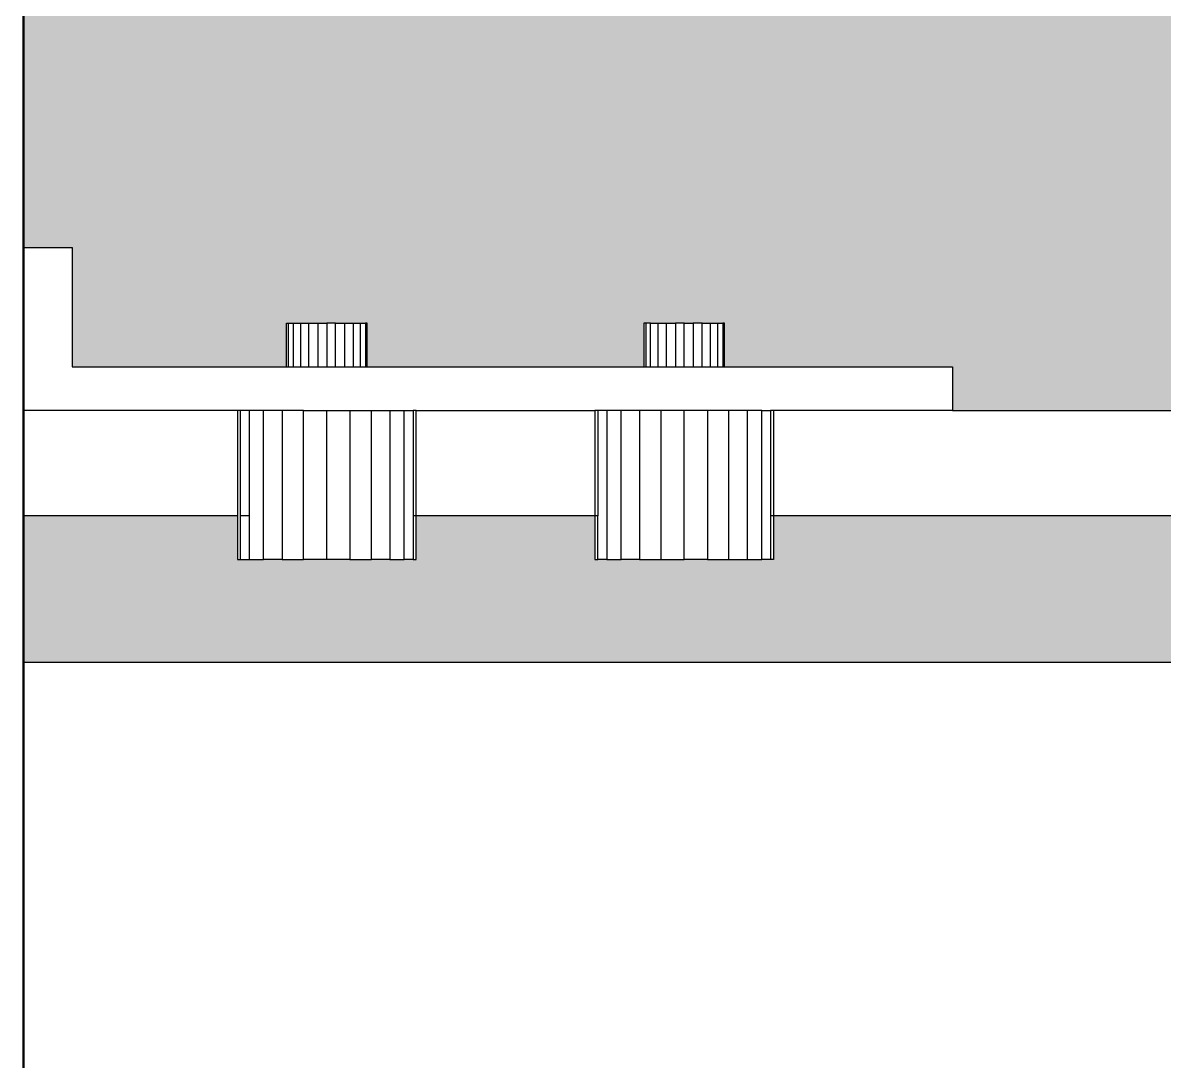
# Model space of a CAD drawing. Header units: millimetres. Extents: x 81693 to 98868, y 6565 to 11437.
# Drawn here: x 94706.07 to 94713.72, y 9782.05 to 9789 of the extents above; entities that cross this region are included whole.
import ezdxf

# ---------------------------------------------------------------- set-up
doc = ezdxf.new("R2010")
doc.units = ezdxf.units.MM
doc.layers.add('Hachuria - Moveis', color=1, linetype='Continuous')
doc.layers.add('Piso', color=55, linetype='Continuous')
for name, color, linetype, lineweight in [('Moveis', 1, 'Continuous', 9), ('Parede Baixa', 5, 'Continuous', 50), ('Pisos Externos', 15, 'Continuous', 9)]:
    doc.layers.add(name, color=color, linetype=linetype, lineweight=lineweight)

# ---------------------------------------------------------------- blocks, each defined once
blk = doc.blocks.new('o')
at = {"layer": 'Moveis', "invisible_edges": 3}
for points in [[(12557.158, 3261.745), (12558.924, 3282.315), (12557.417, 3261.792)], [(12557.158, 3261.745), (12558.924, 3282.315), (12557.417, 3261.792)], [(12557.158, 3261.745), (12558.924, 3282.315), (12557.417, 3261.792)], [(12557.158, 3261.745), (12558.924, 3282.315), (12557.417, 3261.792)], [(12557.158, 3261.745), (12558.924, 3282.315), (12557.417, 3261.792)], [(12557.417, 3261.792), (12558.924, 3282.315), (12557.992, 3261.88)], [(12557.417, 3261.792), (12558.924, 3282.315), (12557.992, 3261.88)], [(12557.417, 3261.792), (12558.924, 3282.315), (12557.992, 3261.88)], [(12557.417, 3261.792), (12558.924, 3282.315), (12557.992, 3261.88)], [(12557.417, 3261.792), (12558.924, 3282.315), (12557.992, 3261.88)], [(12557.992, 3261.88), (12558.924, 3282.315), (12558.553, 3261.939)], [(12557.992, 3261.88), (12558.924, 3282.315), (12558.553, 3261.939)], [(12557.992, 3261.88), (12558.924, 3282.315), (12558.553, 3261.939)], [(12557.992, 3261.88), (12558.924, 3282.315), (12558.553, 3261.939)], [(12557.992, 3261.88), (12558.924, 3282.315), (12558.553, 3261.939)], [(12555.278, 3261.52), (12556.649, 3280.686), (12555.285, 3261.548)], [(12555.278, 3261.52), (12556.649, 3280.686), (12555.285, 3261.548)], [(12555.278, 3261.52), (12556.649, 3280.686), (12555.285, 3261.548)], [(12555.278, 3261.52), (12556.649, 3280.686), (12555.285, 3261.548)], [(12555.278, 3261.52), (12556.649, 3280.686), (12555.285, 3261.548)], [(12555.285, 3261.548), (12556.649, 3280.686), (12555.411, 3262.04)], [(12555.285, 3261.548), (12556.649, 3280.686), (12555.411, 3262.04)], [(12555.285, 3261.548), (12556.649, 3280.686), (12555.411, 3262.04)], [(12555.285, 3261.548), (12556.649, 3280.686), (12555.411, 3262.04)], [(12555.285, 3261.548), (12556.649, 3280.686), (12555.411, 3262.04)], [(12555.411, 3262.04), (12556.649, 3280.686), (12555.454, 3262.209)], [(12555.411, 3262.04), (12556.649, 3280.686), (12555.454, 3262.209)], [(12555.411, 3262.04), (12556.649, 3280.686), (12555.454, 3262.209)], [(12555.411, 3262.04), (12556.649, 3280.686), (12555.454, 3262.209)], [(12555.411, 3262.04), (12556.649, 3280.686), (12555.454, 3262.209)], [(12555.454, 3262.209), (12556.649, 3280.686), (12555.502, 3262.331)], [(12555.454, 3262.209), (12556.649, 3280.686), (12555.502, 3262.331)], [(12555.454, 3262.209), (12556.649, 3280.686), (12555.502, 3262.331)], [(12555.454, 3262.209), (12556.649, 3280.686), (12555.502, 3262.331)], [(12555.454, 3262.209), (12556.649, 3280.686), (12555.502, 3262.331)], [(12555.502, 3262.331), (12556.649, 3280.686), (12555.581, 3262.436)], [(12555.502, 3262.331), (12556.649, 3280.686), (12555.581, 3262.436)], [(12555.502, 3262.331), (12556.649, 3280.686), (12555.581, 3262.436)], [(12555.502, 3262.331), (12556.649, 3280.686), (12555.581, 3262.436)], [(12555.502, 3262.331), (12556.649, 3280.686), (12555.581, 3262.436)], [(12555.581, 3262.436), (12556.649, 3280.686), (12555.684, 3262.518)], [(12555.581, 3262.436), (12556.649, 3280.686), (12555.684, 3262.518)], [(12555.581, 3262.436), (12556.649, 3280.686), (12555.684, 3262.518)], [(12555.581, 3262.436), (12556.649, 3280.686), (12555.684, 3262.518)], [(12555.581, 3262.436), (12556.649, 3280.686), (12555.684, 3262.518)], [(12555.684, 3262.518), (12556.649, 3280.686), (12555.804, 3262.57)], [(12555.684, 3262.518), (12556.649, 3280.686), (12555.804, 3262.57)], [(12555.684, 3262.518), (12556.649, 3280.686), (12555.804, 3262.57)], [(12555.684, 3262.518), (12556.649, 3280.686), (12555.804, 3262.57)], [(12555.684, 3262.518), (12556.649, 3280.686), (12555.804, 3262.57)], [(12555.804, 3262.57), (12556.649, 3280.686), (12555.933, 3262.589)], [(12555.804, 3262.57), (12556.649, 3280.686), (12555.933, 3262.589)], [(12555.804, 3262.57), (12556.649, 3280.686), (12555.933, 3262.589)], [(12555.804, 3262.57), (12556.649, 3280.686), (12555.933, 3262.589)], [(12555.804, 3262.57), (12556.649, 3280.686), (12555.933, 3262.589)], [(12555.933, 3262.589), (12556.649, 3280.686), (12556.063, 3262.574)], [(12555.933, 3262.589), (12556.649, 3280.686), (12556.063, 3262.574)], [(12555.933, 3262.589), (12556.649, 3280.686), (12556.063, 3262.574)], [(12555.933, 3262.589), (12556.649, 3280.686), (12556.063, 3262.574)], [(12555.933, 3262.589), (12556.649, 3280.686), (12556.063, 3262.574)], [(12556.063, 3262.574), (12556.649, 3280.686), (12556.184, 3262.525)], [(12556.063, 3262.574), (12556.649, 3280.686), (12556.184, 3262.525)], [(12556.063, 3262.574), (12556.649, 3280.686), (12556.184, 3262.525)], [(12556.063, 3262.574), (12556.649, 3280.686), (12556.184, 3262.525)], [(12556.063, 3262.574), (12556.649, 3280.686), (12556.184, 3262.525)], [(12556.184, 3262.525), (12556.649, 3280.686), (12556.288, 3262.446)], [(12556.184, 3262.525), (12556.649, 3280.686), (12556.288, 3262.446)], [(12556.184, 3262.525), (12556.649, 3280.686), (12556.288, 3262.446)], [(12556.184, 3262.525), (12556.649, 3280.686), (12556.288, 3262.446)], [(12556.184, 3262.525), (12556.649, 3280.686), (12556.288, 3262.446)], [(12556.288, 3262.446), (12556.649, 3280.686), (12556.369, 3262.343)], [(12556.288, 3262.446), (12556.649, 3280.686), (12556.369, 3262.343)], [(12556.288, 3262.446), (12556.649, 3280.686), (12556.369, 3262.343)], [(12556.288, 3262.446), (12556.649, 3280.686), (12556.369, 3262.343)], [(12556.288, 3262.446), (12556.649, 3280.686), (12556.369, 3262.343)], [(12556.369, 3262.343), (12556.649, 3280.686), (12556.42, 3262.222)], [(12556.369, 3262.343), (12556.649, 3280.686), (12556.42, 3262.222)], [(12556.369, 3262.343), (12556.649, 3280.686), (12556.42, 3262.222)], [(12556.369, 3262.343), (12556.649, 3280.686), (12556.42, 3262.222)], [(12556.369, 3262.343), (12556.649, 3280.686), (12556.42, 3262.222)], [(12556.42, 3262.222), (12556.649, 3280.686), (12556.438, 3262.092)], [(12556.42, 3262.222), (12556.649, 3280.686), (12556.438, 3262.092)], [(12556.42, 3262.222), (12556.649, 3280.686), (12556.438, 3262.092)], [(12556.42, 3262.222), (12556.649, 3280.686), (12556.438, 3262.092)], [(12556.42, 3262.222), (12556.649, 3280.686), (12556.438, 3262.092)], [(12556.712, 3261.654), (12556.724, 3280.686), (12556.916, 3261.698)], [(12556.712, 3261.654), (12556.724, 3280.686), (12556.916, 3261.698)], [(12556.712, 3261.654), (12556.724, 3280.686), (12556.916, 3261.698)], [(12556.712, 3261.654), (12556.724, 3280.686), (12556.916, 3261.698)], [(12556.712, 3261.654), (12556.724, 3280.686), (12556.916, 3261.698)], [(12556.916, 3261.698), (12556.917, 3280.701), (12557.158, 3261.745)], [(12556.916, 3261.698), (12556.917, 3280.701), (12557.158, 3261.745)], [(12556.916, 3261.698), (12556.917, 3280.701), (12557.158, 3261.745)], [(12556.916, 3261.698), (12556.917, 3280.701), (12557.158, 3261.745)], [(12556.916, 3261.698), (12556.917, 3280.701), (12557.158, 3261.745)], [(12552.041, 3261.52), (12552.091, 3279.468), (12555.278, 3261.52)], [(12552.041, 3261.52), (12552.091, 3279.468), (12555.278, 3261.52)], [(12552.041, 3261.52), (12552.091, 3279.468), (12555.278, 3261.52)], [(12552.041, 3261.52), (12552.091, 3279.468), (12555.278, 3261.52)], [(12552.041, 3261.52), (12552.091, 3279.468), (12555.278, 3261.52)]]:
    blk.add_3dface(points, dxfattribs=at)

msp = doc.modelspace()

# ---------------------------------------------------------------- hatches: boundary and pattern name
at = {"layer": 'Piso'}
h = msp.add_hatch(dxfattribs=at)
h.set_pattern_fill('ANSI37', color=256, scale=13.333333, angle=45)
h.set_pattern_definition([(90, (41725.17, 5949.27), (-42.333333, 2e-14), []), (180, (41725.17, 5949.27), (-2e-14, -42.333333), [])])
h.paths.add_polyline_path([(94806.0791, 9784.7209), (94706.0791, 9784.7209), (94706.0791, 9763.3876), (94706.7275, 9763.1513), (94706.7894, 9763.078), (94706.8129, 9763.0089), (94706.8129, 9762.3648), (94706.8129, 9760.1663), (94708.066, 9760.1663), (94708.2059, 9760.061), (94708.3537, 9759.9723), (94708.5091, 9759.9004), (94708.672, 9759.8447), (94708.8427, 9759.8058), (94708.9513, 9759.7842), (94709.0583, 9759.7574), (94709.1637, 9759.7254), (94709.2675, 9759.688), (94709.3697, 9759.6454), (94709.3697, 9759.9242), (94711.2791, 9759.9242), (94711.2791, 9759.3876), (94724.7202, 9759.3876), (94724.7202, 9765.3741), (94739.3307, 9765.3741), (94739.3307, 9750.7344), (94724.7202, 9750.7344), (94724.7202, 9756.7209), (94711.2791, 9756.7209), (94711.2791, 9756.1842), (94709.3697, 9756.1842), (94709.3697, 9756.4631), (94709.2675, 9756.4205), (94709.1637, 9756.3831), (94709.0583, 9756.3511), (94708.9513, 9756.3243), (94708.8427, 9756.3027), (94708.672, 9756.2638), (94708.509, 9756.208), (94708.3536, 9756.1359), (94708.2059, 9756.0475), (94708.066, 9755.9422), (94706.8129, 9755.9422), (94706.8129, 9753.7437), (94706.8129, 9753.0795), (94706.7654, 9752.9961), (94706.7086, 9752.9503), (94706.0791, 9752.7209), (94706.0791, 9731.3876), (94806.0791, 9731.3876)])
at = {"layer": 'Pisos Externos'}
h = msp.add_hatch(dxfattribs=at)
h.set_pattern_fill('AR-SAND', color=256, scale=0.033333, angle=135)
h.set_pattern_definition([(172.5, (41725.1694, 5949.2691), (-1.115844964, -1.191271162), [0, -1.286933333, 0, -1.439333333, 0, -1.375833333]), (142.5, (41725.1694, 5949.2691), (-2.749109504, -0.63003643), [0, -0.694266667, 0, -1.159933333, 0, -0.4445]), (102.5, (41725.9058, 5948.5327), (-1.867774373, 1.86099942), [0, -0.423333333, 0, -1.524, 0, -1.989666667]), (92.5, (41725.9058, 5948.5327), (-2.32516927, 1.27427036), [0, -0.211666667, 0, -0.999066667, 0, -1.143])])
h.paths.add_polyline_path([(94806.0791, 9791.3876), (94706.0791, 9791.3876), (94706.0791, 9787.4992), (94706.4053, 9787.4992), (94706.4053, 9786.6993), (94707.8389, 9786.6993), (94707.8389, 9786.9925), (94707.9324, 9786.9925), (94708.0498, 9786.9925), (94708.109, 9786.9925), (94708.2281, 9786.9925), (94708.3345, 9786.9925), (94708.3675, 9786.9925), (94708.3791, 9786.9925), (94708.3791, 9786.6993), (94710.2328, 9786.6993), (94710.2328, 9786.9925), (94710.2445, 9786.9925), (94710.2774, 9786.9925), (94710.3263, 9786.9925), (94710.4437, 9786.9925), (94710.503, 9786.9925), (94710.622, 9786.9925), (94710.7285, 9786.9925), (94710.7615, 9786.9925), (94710.7731, 9786.9925), (94710.7731, 9786.6993), (94712.2985, 9786.6993), (94712.2985, 9786.406), (94765.7538, 9786.4061), (94765.7538, 9785.7024), (94711.1015, 9785.7024), (94711.1015, 9785.409), (94710.9262, 9785.409), (94710.8022, 9785.409), (94710.6579, 9785.409), (94710.503, 9785.409), (94710.3481, 9785.409), (94710.2037, 9785.409), (94710.0798, 9785.409), (94709.9847, 9785.409), (94709.9249, 9785.409), (94709.9045, 9785.409), (94709.9045, 9785.7024), (94708.7075, 9785.7024), (94708.7075, 9785.409), (94708.5322, 9785.409), (94708.4082, 9785.409), (94708.2639, 9785.409), (94708.109, 9785.409), (94707.9541, 9785.409), (94707.8098, 9785.409), (94707.6858, 9785.409), (94707.5907, 9785.409), (94707.5309, 9785.409), (94707.5105, 9785.409), (94707.5105, 9785.7024), (94706.0791, 9785.7024), (94706.0791, 9784.7209), (94806.0791, 9784.7209), (94806.0791, 9787.0062), (94763.7378, 9787.0062), (94763.7378, 9787.7099), (94806.0791, 9787.7099)])
h.paths.add_polyline_path([(94797.7458, 9911.3876), (94744.4125, 9911.3876), (94744.4125, 9906.7209), (94797.7458, 9906.7209)])

# ---------------------------------------------------------------- linework, layer by layer
at = {"layer": 'Hachuria - Moveis'}
for p, q in [((94707.9324, 9786.9925), (94707.9899, 9786.9925)), ((94710.3263, 9786.9925), (94710.3839, 9786.9925)), ((94710.503, 9786.9925), (94710.5622, 9786.9925)), ((94710.622, 9786.9925), (94710.6796, 9786.9925)), ((94708.3345, 9786.6993), (94708.3675, 9786.6993)), ((94710.7285, 9786.6993), (94710.7615, 9786.6993)), ((94707.8098, 9786.406), (94707.6858, 9786.406)), ((94708.7075, 9786.406), (94708.6871, 9786.406)), ((94709.9249, 9786.406), (94709.9045, 9786.406)), ((94710.2037, 9786.406), (94710.0798, 9786.406)), ((94710.6579, 9786.406), (94710.503, 9786.406)), ((94711.0213, 9786.406), (94710.9262, 9786.406)), ((94711.1015, 9786.406), (94711.0811, 9786.406)), ((94707.5105, 9785.7024), (94706.0805, 9785.7024)), ((94707.5907, 9785.7024), (94707.5309, 9785.7024)), ((94708.109, 9785.409), (94707.9541, 9785.409)), ((94708.5322, 9785.409), (94708.4082, 9785.409)), ((94708.6871, 9785.409), (94708.6273, 9785.409))]:
    msp.add_line(p, q, dxfattribs=at)
for points in [[(94706.0791, 9787.4992), (94706.4053, 9787.4992), (94706.4053, 9786.6993), (94707.8389, 9786.6993), (94707.8505, 9786.6993)], [(94707.8389, 9786.6993), (94707.8389, 9786.9925), (94707.8505, 9786.9925), (94707.8835, 9786.9925), (94707.8835, 9786.6993)], [(94707.8505, 9786.9925), (94707.8505, 9786.6993), (94707.8835, 9786.6993), (94707.9324, 9786.6993), (94707.9899, 9786.6993), (94708.0498, 9786.6993), (94708.109, 9786.6993), (94708.1682, 9786.6993), (94708.1682, 9786.9925), (94708.109, 9786.9925)], [(94707.8835, 9786.9925), (94707.9324, 9786.9925), (94707.9324, 9786.6993)], [(94707.9899, 9786.6993), (94707.9899, 9786.9925), (94708.0498, 9786.9925), (94708.0498, 9786.6993)], [(94708.0498, 9786.9925), (94708.109, 9786.9925), (94708.109, 9786.6993)], [(94708.1682, 9786.6993), (94708.2281, 9786.6993), (94708.2856, 9786.6993), (94708.3345, 9786.6993), (94708.3345, 9786.9925)], [(94708.1682, 9786.9925), (94708.2281, 9786.9925), (94708.2281, 9786.6993)], [(94708.2281, 9786.9925), (94708.2856, 9786.9925), (94708.2856, 9786.6993)], [(94708.2856, 9786.9925), (94708.3345, 9786.9925), (94708.3675, 9786.9925), (94708.3675, 9786.6993), (94708.3791, 9786.6993), (94710.2328, 9786.6993), (94710.2445, 9786.6993), (94710.2774, 9786.6993), (94710.2774, 9786.9925), (94710.2445, 9786.9925), (94710.2445, 9786.6993)], [(94708.3791, 9786.6993), (94708.3791, 9786.9925), (94708.3675, 9786.9925)], [(94710.2445, 9786.9925), (94710.2328, 9786.9925), (94710.2328, 9786.6993)], [(94710.2774, 9786.6993), (94710.3263, 9786.6993), (94710.3839, 9786.6993), (94710.4437, 9786.6993), (94710.503, 9786.6993), (94710.503, 9786.9925), (94710.4437, 9786.9925)], [(94710.2774, 9786.9925), (94710.3263, 9786.9925), (94710.3263, 9786.6993)], [(94710.3839, 9786.6993), (94710.3839, 9786.9925), (94710.4437, 9786.9925), (94710.4437, 9786.6993)], [(94710.503, 9786.6993), (94710.5622, 9786.6993), (94710.622, 9786.6993), (94710.6796, 9786.6993), (94710.6796, 9786.9925), (94710.7285, 9786.9925)], [(94710.622, 9786.6993), (94710.622, 9786.9925), (94710.5622, 9786.9925), (94710.5622, 9786.6993)], [(94710.6796, 9786.6993), (94710.7285, 9786.6993), (94710.7285, 9786.9925), (94710.7615, 9786.9925)], [(94710.7731, 9786.6993), (94712.2985, 9786.6993), (94712.2985, 9786.406), (94711.1015, 9786.406), (94711.1015, 9785.7024), (94711.1015, 9785.409), (94711.0811, 9785.409)], [(94707.5105, 9786.406), (94707.5105, 9785.7024), (94707.5105, 9785.409), (94707.5309, 9785.409), (94707.5309, 9785.7024), (94707.5309, 9786.406), (94707.5105, 9786.406), (94706.0805, 9786.4061)], [(94707.5309, 9785.409), (94707.5907, 9785.409), (94707.5907, 9785.7024), (94707.5907, 9786.406), (94707.5309, 9786.406)], [(94707.5907, 9785.409), (94707.6858, 9785.409), (94707.6858, 9786.406), (94707.5907, 9786.406)], [(94707.9541, 9786.406), (94707.8098, 9786.406), (94707.8098, 9785.409), (94707.6858, 9785.409)], [(94707.8098, 9785.409), (94707.9541, 9785.409), (94707.9541, 9786.406), (94708.109, 9786.406), (94708.2639, 9786.406), (94708.4082, 9786.406), (94708.5322, 9786.406), (94708.6273, 9786.406), (94708.6871, 9786.406), (94708.6871, 9785.7024), (94708.6871, 9785.409), (94708.7075, 9785.409), (94708.7075, 9785.7024), (94708.7075, 9786.406), (94709.9045, 9786.406), (94709.9045, 9785.7024), (94709.9045, 9785.409), (94709.9249, 9785.409), (94709.9249, 9785.7024)], [(94708.2639, 9785.409), (94708.109, 9785.409), (94708.109, 9786.406)], [(94708.2639, 9786.406), (94708.2639, 9785.409), (94708.4082, 9785.409), (94708.4082, 9786.406)], [(94708.5322, 9786.406), (94708.5322, 9785.409), (94708.6273, 9785.409), (94708.6273, 9786.406)], [(94709.9847, 9786.406), (94709.9249, 9786.406), (94709.9249, 9785.7024), (94709.9045, 9785.7024), (94708.7075, 9785.7024), (94708.6871, 9785.7024)], [(94709.9847, 9785.409), (94710.0798, 9785.409), (94710.0798, 9786.406), (94709.9847, 9786.406), (94709.9847, 9785.409), (94709.9249, 9785.409)], [(94710.2037, 9785.409), (94710.3481, 9785.409), (94710.3481, 9786.406), (94710.2037, 9786.406), (94710.2037, 9785.409), (94710.0798, 9785.409)], [(94710.3481, 9785.409), (94710.503, 9785.409), (94710.503, 9786.406), (94710.3481, 9786.406)], [(94710.6579, 9785.409), (94710.8022, 9785.409), (94710.8022, 9786.406), (94710.6579, 9786.406), (94710.6579, 9785.409), (94710.503, 9785.409)], [(94710.8022, 9785.409), (94710.9262, 9785.409), (94710.9262, 9786.406), (94710.8022, 9786.406)], [(94710.9262, 9785.409), (94711.0213, 9785.409), (94711.0213, 9786.406), (94711.0811, 9786.406), (94711.0811, 9785.7024)], [(94712.2985, 9786.406), (94765.7538, 9786.4061), (94765.7538, 9785.7024), (94711.1015, 9785.7024), (94711.0811, 9785.7024), (94711.0811, 9785.409), (94711.0213, 9785.409)]]:
    msp.add_lwpolyline(points, dxfattribs=at)
msp.add_lwpolyline([(94710.7615, 9786.9925), (94710.7615, 9786.6993), (94710.7731, 9786.6993), (94710.7731, 9786.9925)], close=True, dxfattribs=at)
at = {"layer": 'Parede Baixa'}
msp.add_line((94706.0791, 9731.3876), (94706.0791, 9904.7209), dxfattribs=at)
at = {"layer": 'Piso'}
msp.add_line((94706.0791, 9784.7209), (94806.0791, 9784.7209), dxfattribs=at)

# ---------------------------------------------------------------- block references
at = {"layer": 'Parede Baixa', "xscale": -0.6666666666666666, "yscale": 0.6666666666666666, "zscale": 0.6666666666666666, "rotation": 180}
msp.add_blockref('o', (86338.0465, 11969.2236), dxfattribs=at)

doc.saveas('drawing.dxf')
